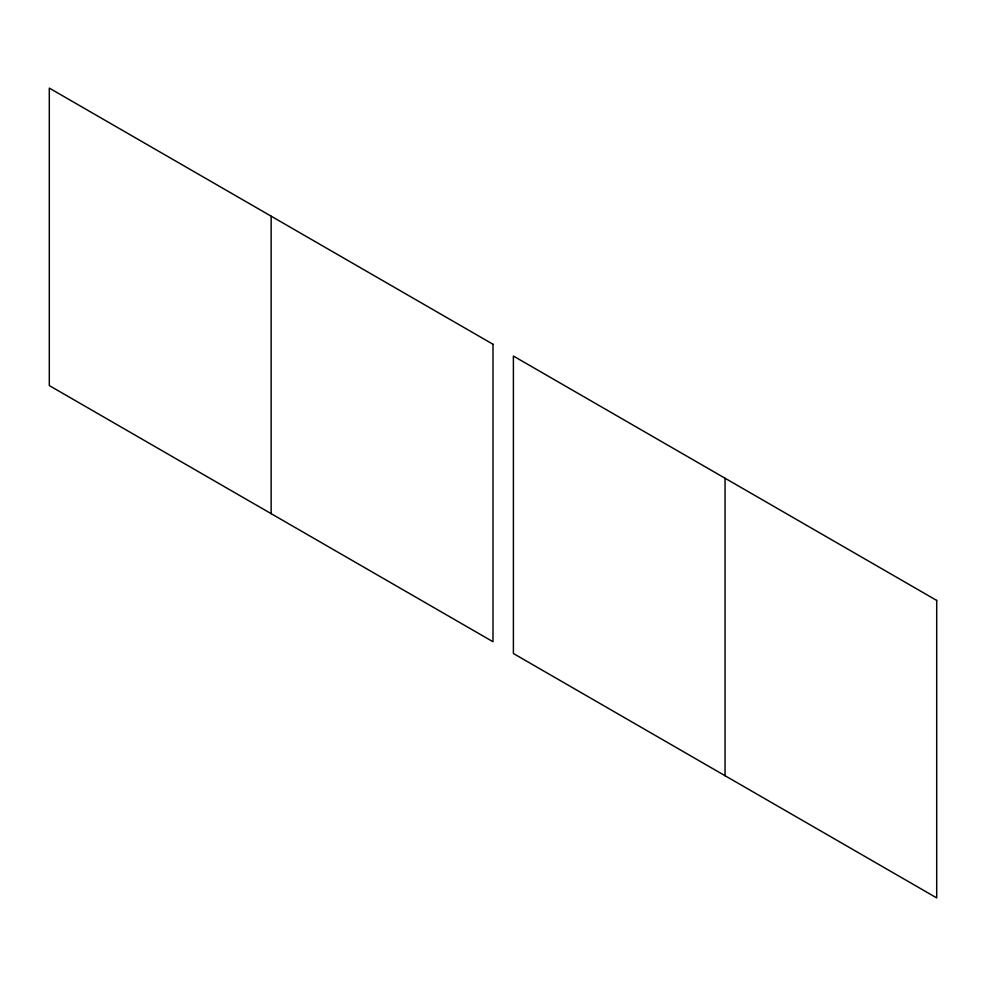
<?xml version="1.0" encoding="UTF-8"?>
<svg xmlns="http://www.w3.org/2000/svg" width="986" height="986" viewBox="0 0 986 986"><rect width="100%" height="100%" fill="white"/><g stroke="black" fill="none" stroke-linecap="round" stroke-linejoin="round"><path stroke-width="1.48" d="M725.055 478.235L725.055 775.711M271.15 216.18L271.15 513.657M493 344.262L49.3 88.099L49.3 385.575L493 641.738L493 344.262M936.7 600.425L513.398 356.045L513.398 653.521L936.7 897.901L936.7 600.425"/></g></svg>
